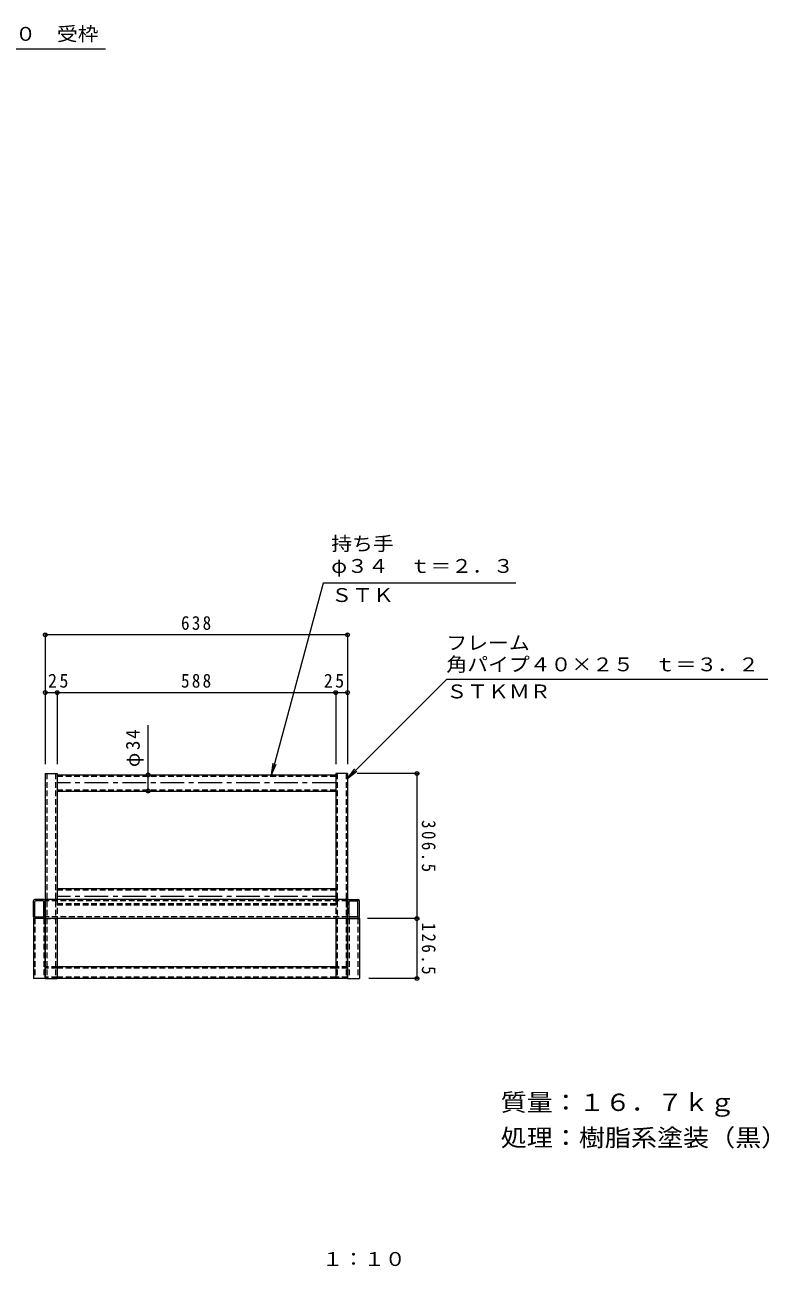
# Model space of a CAD drawing. Units: millimetres at full size, sheet at 1:10. Extents: x -1639 to 1827, y -1370 to 1367.
# Drawn here: x 256 to 1827, y -1361 to 1261 of the extents above; entities that cross this region are included whole.
import ezdxf
from ezdxf.enums import TextEntityAlignment as Align

# ---------------------------------------------------------------- set-up
doc = ezdxf.new("R2010")
doc.units = ezdxf.units.MM
doc.header["$LTSCALE"] = 10
doc.header["$PDMODE"] = 32
doc.header["$PDSIZE"] = 8
doc.linetypes.add('CHAIN1', pattern=[8, 5, -1, 1, -1])
doc.linetypes.add('DASHED1', pattern=[1.8, 1.2, -0.6])
for name, color, linetype, lineweight in [('B-2', 3, 'CHAIN1', 9), ('B-5', 7, 'Continuous', 9), ('B-8', 5, 'Continuous', 5), ('B-9', 134, 'Continuous', 5), ('B-A', 6, 'Continuous', 9), ('B-B', 7, 'Continuous', 9), ('B-C', 2, 'DASHED1', 9), ('B-D', 7, 'Continuous', 9), ('B-F', 7, 'Continuous', 9)]:
    doc.layers.add(name, color=color, linetype=linetype, lineweight=lineweight)
doc.layers.add('F-5_F-5ﾚｲﾔ', color=2, linetype='Continuous')
doc.styles.add('ＭＳ ゴシック', font='')
doc.styles.get('ＭＳ ゴシック').set_extended_font_data('MS Gothic')

msp = doc.modelspace()

# ---------------------------------------------------------------- linework, layer by layer
at = {"layer": 'B-2'}
for p, q in [((912.09, -340.58), (324.09, -340.58)), ((912.09, -580.58), (324.09, -580.58))]:
    msp.add_line(p, q, dxfattribs=at)
at = {"layer": 'B-5'}
for p, q in [((425.85, 1209.03), (-248.5, 1209.03)), ((1292.49, 81.5), (885.31, 81.5)), ((1824.35, -122.16), (1145.7, -122.16)), ((516.39, -323.58), (516.39, -218.26)), ((776.77, -323.58), (786.34, -300.48)), ((937.09, -330.78), (956.92, -315.56))]:
    msp.add_line(p, q, dxfattribs=at)
for points in [[(885.31, 81.5), (776.77, -323.58), (780.03, -298.79)], [(1145.7, -122.16), (937.09, -330.78), (952.31, -310.94)]]:
    msp.add_lwpolyline(points, dxfattribs=at)
at = {"layer": 'B-8'}
for p, q in [((299.09, -320.58), (324.09, -320.58)), ((299.09, -320.58), (299.09, -586.58)), ((324.09, -320.58), (324.09, -586.58)), ((937.09, -320.58), (912.09, -320.58)), ((912.09, -320.58), (912.09, -586.58)), ((937.09, -320.58), (937.09, -586.58)), ((299.09, -753.58), (299.09, -627.08)), ((324.09, -627.08), (324.09, -753.58)), ((912.09, -627.08), (912.09, -753.58)), ((937.09, -753.58), (937.09, -627.08)), ((299.09, -753.58), (324.09, -753.58)), ((937.09, -753.58), (912.09, -753.58))]:
    msp.add_line(p, q, dxfattribs=at)
at = {"layer": 'B-8', "linetype": 'DASHED1'}
for p, q in [((302.29, -320.58), (302.29, -753.58)), ((320.89, -320.58), (320.89, -753.58)), ((915.29, -320.58), (915.29, -753.58)), ((933.89, -320.58), (933.89, -753.58)), ((299.09, -586.58), (299.09, -626.58)), ((324.09, -586.58), (324.09, -627.08)), ((912.09, -586.58), (912.09, -626.58)), ((937.09, -586.58), (937.09, -626.58)), ((299.09, -626.58), (324.09, -626.58)), ((937.09, -626.58), (912.09, -626.58))]:
    msp.add_line(p, q, dxfattribs=at)
at = {"layer": 'B-8', "color": 3, "lineweight": 9}
for p, q in [((324.09, -323.58), (912.09, -323.58)), ((324.09, -357.58), (912.09, -357.58)), ((324.09, -563.58), (912.09, -563.58))]:
    msp.add_line(p, q, dxfattribs=at)
at = {"layer": 'B-8', "color": 3, "linetype": 'DASHED1', "lineweight": 9}
for p, q in [((324.09, -325.88), (912.09, -325.88)), ((324.09, -355.28), (912.09, -355.28)), ((324.09, -565.88), (912.09, -565.88)), ((324.09, -595.28), (912.09, -595.28)), ((324.09, -597.58), (912.09, -597.58))]:
    msp.add_line(p, q, dxfattribs=at)
at = {"layer": 'B-9'}
for p, q in [((274.09, -623.58), (274.09, -589.58)), ((296.09, -586.58), (277.09, -586.58)), ((277.29, -622.38), (277.29, -590.78)), ((294.89, -589.78), (278.29, -589.78)), ((295.89, -622.38), (295.89, -590.78)), ((299.09, -623.58), (299.09, -589.58)), ((937.09, -623.58), (937.09, -589.58)), ((940.09, -586.58), (959.09, -586.58)), ((940.29, -622.38), (940.29, -590.78)), ((941.29, -589.78), (957.89, -589.78)), ((958.89, -622.38), (958.89, -590.78)), ((962.09, -623.58), (962.09, -589.58)), ((296.09, -626.58), (277.09, -626.58)), ((278.29, -623.38), (294.89, -623.38)), ((940.09, -626.58), (959.09, -626.58)), ((957.89, -623.38), (941.29, -623.38))]:
    msp.add_line(p, q, dxfattribs=at)
for centre, radius, start, end in [((277.09, -589.58), 3, 90, 180), ((278.29, -590.78), 1, 90, 180), ((294.89, -590.78), 1, 0, 90), ((296.09, -589.58), 3, 0, 90), ((940.09, -589.58), 3, 90, 180), ((941.29, -590.78), 1, 90, 180), ((957.89, -590.78), 1, 0, 90), ((959.09, -589.58), 3, 0, 90), ((277.09, -623.58), 3, 180, 270), ((278.29, -622.38), 1, 180, 270), ((294.89, -622.38), 1, 270, 0), ((296.09, -623.58), 3, 270, 0), ((940.09, -623.58), 3, 180, 270), ((941.29, -622.38), 1, 180, 270), ((957.89, -622.38), 1, 270, 0), ((959.09, -623.58), 3, 270, 0)]:
    msp.add_arc(centre, radius, start, end, dxfattribs=at)
at = {"layer": 'B-A'}
for p, q in [((937.09, -586.58), (299.09, -586.58)), ((299.09, -586.58), (299.09, -626.58)), ((937.09, -626.58), (937.09, -586.58)), ((937.09, -626.58), (299.09, -626.58))]:
    msp.add_line(p, q, dxfattribs=at)
at = {"layer": 'B-A', "linetype": 'DASHED1'}
for p, q in [((937.09, -589.78), (299.09, -589.78)), ((937.09, -623.38), (299.09, -623.38))]:
    msp.add_line(p, q, dxfattribs=at)
at = {"layer": 'B-B'}
for p, q in [((299.09, -753.58), (299.09, -728.58)), ((912.09, -728.58), (324.09, -728.58)), ((937.09, -728.58), (937.09, -753.58)), ((912.09, -753.58), (324.09, -753.58))]:
    msp.add_line(p, q, dxfattribs=at)
at = {"layer": 'B-B', "linetype": 'DASHED1'}
for p, q in [((324.09, -728.58), (299.09, -728.58)), ((324.09, -731.78), (299.09, -731.78)), ((912.09, -731.78), (324.09, -731.78)), ((937.09, -728.58), (912.09, -728.58)), ((937.09, -731.78), (912.09, -731.78)), ((324.09, -750.38), (299.09, -750.38)), ((324.09, -753.58), (299.09, -753.58)), ((912.09, -750.38), (324.09, -750.38)), ((937.09, -750.38), (912.09, -750.38)), ((937.09, -753.58), (912.09, -753.58))]:
    msp.add_line(p, q, dxfattribs=at)
at = {"layer": 'B-C', "linetype": 'Continuous'}
for p, q in [((274.09, -626.58), (274.09, -753.58)), ((275.29, -626.58), (274.09, -626.58)), ((299.09, -626.58), (297.89, -626.58)), ((299.09, -626.58), (299.09, -753.58)), ((937.09, -626.58), (937.09, -753.58)), ((937.09, -626.58), (938.29, -626.58)), ((960.89, -626.58), (962.09, -626.58)), ((962.09, -626.58), (962.09, -753.58)), ((299.09, -753.58), (274.09, -753.58)), ((937.09, -753.58), (962.09, -753.58))]:
    msp.add_line(p, q, dxfattribs=at)
at = {"layer": 'B-C'}
for p, q in [((277.29, -626.58), (277.29, -753.58)), ((295.89, -626.58), (295.89, -753.58)), ((940.29, -626.58), (940.29, -753.58)), ((958.89, -626.58), (958.89, -753.58))]:
    msp.add_line(p, q, dxfattribs=at)
at = {"layer": 'B-D'}
for p, q in [((274.56, -625.2), (274.14, -625.47)), ((296.09, -626.58), (277.09, -626.58)), ((298.61, -625.2), (299.03, -625.47)), ((937.09, -627.08), (299.09, -627.08)), ((937.56, -625.2), (937.14, -625.47)), ((959.09, -626.58), (940.09, -626.58)), ((961.61, -625.2), (962.03, -625.47))]:
    msp.add_line(p, q, dxfattribs=at)
msp.add_lwpolyline([(937.09, -627.08), (937.09, -626.58), (299.09, -626.58)], dxfattribs=at)
for centre, radius, start, end in [((277.09, -623.58), 3.5, 212.7, 261.91037), ((277.09, -623.58), 3, 212.7, 270), ((296.09, -623.58), 3, 270, 327.3), ((296.09, -623.58), 3.5, 278.08963, 327.3), ((940.09, -623.58), 3.5, 212.7, 261.91037), ((940.09, -623.58), 3, 212.7, 270), ((959.09, -623.58), 3, 270, 327.3), ((959.09, -623.58), 3.5, 278.08963, 327.3)]:
    msp.add_arc(centre, radius, start, end, dxfattribs=at)
at = {"layer": 'B-F'}
for p, q in [((299.09, -24.58), (299.09, -300.58)), ((937.09, -24.58), (937.09, -300.58)), ((937.09, -27.58), (299.09, -27.58)), ((299.09, -149.64), (324.09, -149.64)), ((324.09, -146.64), (324.09, -300.58)), ((324.09, -149.64), (912.09, -149.64)), ((912.09, -146.64), (912.09, -300.58)), ((912.09, -149.64), (937.09, -149.64)), ((516.39, -357.58), (516.39, -323.58)), ((1086.6, -320.58), (957.09, -320.58)), ((1083.6, -320.58), (1083.6, -627.08)), ((1086.6, -627.08), (979.09, -627.08)), ((1083.6, -627.08), (1083.6, -753.58)), ((1086.6, -753.58), (982.09, -753.58))]:
    msp.add_line(p, q, dxfattribs=at)
for p in [(299.09, -27.58), (937.09, -27.58), (299.09, -149.64), (324.09, -149.64), (912.09, -149.64), (937.09, -149.64), (516.39, -323.58), (1083.6, -320.58), (516.39, -357.58), (1083.6, -627.08), (1083.6, -753.58)]:
    msp.add_point(p, dxfattribs=at)

# ---------------------------------------------------------------- texts
at = {"layer": 'B-5', "color": 2, "style": 'ＭＳ ゴシック', "width": 1.1}
for s, p in [('Ｗ－１－６００×１２００\u3000受枠', (-248.5, 1218.12)), ('持ち手', (902.74, 141.41)), ('φ３４\u3000ｔ＝２．３', (902.74, 94.3)), ('ＳＴＫ', (902.74, 32.91)), ('フレーム', (1145.7, -67.98)), ('角パイプ４０×２５\u3000ｔ＝３．２', (1145.7, -113.51)), ('ＳＴＫＭＲ', (1145.7, -170.67))]:
    msp.add_text(s, height=29.33, dxfattribs=at).set_placement(p, align=Align.BOTTOM_LEFT)
at = {"layer": 'B-F', "color": 2, "char_height": 29.33, "attachment_point": 7, "style": 'ＭＳ ゴシック'}
for s, insert in [('\\T1.27;\\W0.9;638', (585.59, -17.58)), ('\\T1.27;\\W0.95;25', (304.8, -139.64)), ('\\T1.27;\\W0.9;588', (585.59, -139.64)), ('\\T1.27;\\W0.95;25', (886.93, -139.64))]:
    msp.add_mtext(s, dxfattribs=dict(at, insert=insert))
for s, insert, rotation in [('\\T1.19;φ34', (506.39, -306.99), 90), ('\\T1.28;\\W0.9;306.5', (1093.6, -418.83), 270), ('\\T1.28;\\W0.9;126.5', (1093.6, -635.33), 270)]:
    msp.add_mtext(s, dxfattribs=dict(at, insert=insert, rotation=rotation))
at = {"layer": 'F-5_F-5ﾚｲﾔ', "color": 3, "style": 'ＭＳ ゴシック', "width": 1.1}
for s, p in [('質量：１６．７ｋｇ', (1260.36, -1044.26)), ('処理：樹脂系塗装（黒）', (1260.36, -1119.01))]:
    msp.add_text(s, height=36.66, dxfattribs=at).set_placement(p, align=Align.BOTTOM_LEFT)
at = {"layer": 'F-5_F-5ﾚｲﾔ', "style": 'ＭＳ ゴシック', "width": 1.1}
msp.add_text('１：１０', height=29.33, dxfattribs=at).set_placement((883.65, -1369.37), align=Align.BOTTOM_LEFT)

doc.saveas('drawing.dxf')
